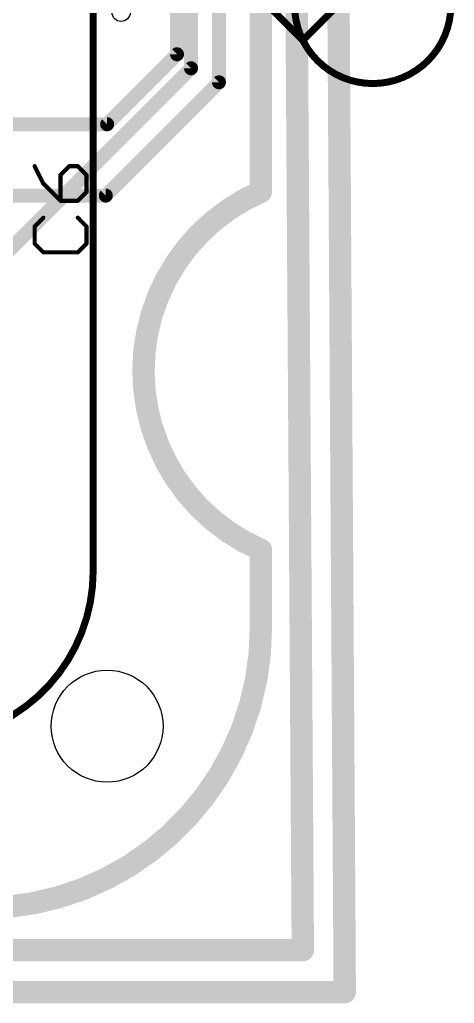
# Model space of a CAD drawing. Extents: x -0.14 to 1.59, y -0.14 to 1.59.
# Drawn here: x 1.277 to 1.588, y -0.068 to 0.635 of the extents above; entities that cross this region are included whole.
import ezdxf

# ---------------------------------------------------------------- set-up
doc = ezdxf.new("R2010")
doc.units = 0
for name, color, linetype in [('1', 14, 'CONTINUOUS'), ('16', 174, 'CONTINUOUS'), ('20', 178, 'CONTINUOUS'), ('22', 251, 'CONTINUOUS'), ('25', 251, 'CONTINUOUS'), ('44', 251, 'CONTINUOUS')]:
    doc.layers.add(name, color=color, linetype=linetype)

msp = doc.modelspace()

# ---------------------------------------------------------------- linework, layer by layer
at = {"layer": '1'}
for points, const_width in [([(1.5, 1.52), (1.51, -0.06)], 0.016), ([(1.42, 0.59), (1.42, 0.862198)], 0.01), ([(1.39, 0.61), (1.39, 0.822601)], 0.01), ([(1.34, 0.56), (1.39, 0.61)], 0.01), ([(1.339055, 0.509055), (1.42, 0.59)], 0.01), ([(1.17, 0.56), (1.34, 0.56)], 0.01), ([(1.23, 0.509055), (1.339055, 0.509055)], 0.01), ([(1.51, -0.06), (-0.07, -0.06)], 0.016)]:
    msp.add_lwpolyline(points, dxfattribs=dict(at, const_width=const_width))
for points, const_width in [([(1.3875, 0.61, 1), (1.3925, 0.61)], 0.005), ([(1.391768, 0.608232, 1), (1.388232, 0.611768)], 0.005), ([(1.4175, 0.59, 1), (1.4225, 0.59)], 0.005), ([(1.421768, 0.588232, 1), (1.418232, 0.591768)], 0.005), ([(1.338232, 0.561768, 1), (1.341768, 0.558232)], 0.005), ([(1.34, 0.5575, 1), (1.34, 0.5625)], 0.005), ([(1.337287, 0.510823, 1), (1.340823, 0.507287)], 0.005), ([(1.339055, 0.506555, 1), (1.339055, 0.511555)], 0.005), ([(1.506, -0.060025, 1), (1.514, -0.059975)], 0.008), ([(1.51, -0.064, 1), (1.51, -0.056)], 0.008)]:
    msp.add_lwpolyline(points, format="xyb", dxfattribs=dict(at, const_width=const_width))
at = {"layer": '16'}
for points, const_width in [([(1.48, -0.03), (1.47, 1.49)], 0.016), ([(1.4, 1.11), (1.4, 0.6)], 0.01), ([(1.4, 0.6), (1.21, 0.41)], 0.01), ([(-0.04, -0.03), (1.48, -0.03)], 0.016)]:
    msp.add_lwpolyline(points, dxfattribs=dict(at, const_width=const_width))
for points, const_width in [([(1.401768, 0.598232, 1), (1.398232, 0.601768)], 0.005), ([(1.3975, 0.6, 1), (1.4025, 0.6)], 0.005), ([(1.476, -0.030026, 1), (1.484, -0.029974)], 0.008), ([(1.48, -0.034, 1), (1.48, -0.026)], 0.008)]:
    msp.add_lwpolyline(points, format="xyb", dxfattribs=dict(at, const_width=const_width))
at = {"layer": '20', "const_width": 0.016}
for points in [[(1.45, 0.511811), (1.45, 1.29)], [(1.45, 0.2), (1.45, 0.255906)]]:
    msp.add_lwpolyline(points, dxfattribs=at)
at = {"layer": '20'}
for points, const_width in [([(1.45, 0.511811, 0.656519), (1.45, 0.255906)], 0.016), ([(1.446, 0.511811, 1), (1.454, 0.511811)], 0.008), ([(1.45159, 0.508141, 1), (1.44841, 0.515481)], 0.008), ([(1.454, 0.255906, 1), (1.446, 0.255906)], 0.008), ([(1.44841, 0.252235, 1), (1.45159, 0.259576)], 0.008), ([(1.25, 0, 0.414214), (1.45, 0.2)], 0.016), ([(1.454, 0.2, 1), (1.446, 0.2)], 0.008), ([(1.446, 0.2, 1), (1.454, 0.2)], 0.008)]:
    msp.add_lwpolyline(points, format="xyb", dxfattribs=dict(at, const_width=const_width))
msp.add_circle((1.34, 0.13), 0.04, dxfattribs=at)
at = {"layer": '22'}
for points, const_width in [([(1.53, 0.589098, 1), (1.53, 0.700902, 1), (1.53, 0.589098)], 0.005), ([(1.479116, 0.620884, 1), (1.480884, 0.619116)], 0.0025), ([(1.479116, 0.619116, 1), (1.480884, 0.620884)], 0.0025), ([(1.209289, 0.12, 0.414214), (1.33, 0.240711)], 0.005), ([(1.33125, 0.240711, 1), (1.32875, 0.240711)], 0.0025), ([(1.32875, 0.240711, 1), (1.33125, 0.240711)], 0.0025)]:
    msp.add_lwpolyline(points, format="xyb", dxfattribs=dict(at, const_width=const_width))
at = {"layer": '22', "const_width": 0.005}
for points in [[(1.33, 0.240711), (1.33, 0.67)], [(1.48, 0.62), (1.43, 0.67)], [(1.53, 0.67), (1.48, 0.62)]]:
    msp.add_lwpolyline(points, dxfattribs=at)
at = {"layer": '25', "const_width": 0.003}
for points in [[(1.288161, 0.530027), (1.294333, 0.517683)], [(1.312849, 0.530027), (1.306677, 0.523855)], [(1.319021, 0.530027), (1.312849, 0.530027)], [(1.325193, 0.523855), (1.319021, 0.530027)], [(1.306677, 0.523855), (1.306677, 0.505339)], [(1.325193, 0.511511), (1.325193, 0.523855)], [(1.294333, 0.517683), (1.306677, 0.505339)], [(1.319021, 0.505339), (1.325193, 0.511511)], [(1.306677, 0.505339), (1.319021, 0.505339)], [(1.294333, 0.493196), (1.288161, 0.487024)], [(1.325193, 0.487024), (1.319021, 0.493196)], [(1.288161, 0.487024), (1.288161, 0.47468)], [(1.325193, 0.47468), (1.325193, 0.487024)], [(1.288161, 0.47468), (1.294333, 0.468508)], [(1.319021, 0.468508), (1.325193, 0.47468)], [(1.294333, 0.468508), (1.319021, 0.468508)]]:
    msp.add_lwpolyline(points, dxfattribs=at)
at = {"layer": '25', "const_width": 0.0015}
for points in [[(1.288832, 0.530362, 1), (1.28749, 0.529692)], [(1.312849, 0.530777, 1), (1.312849, 0.529277)], [(1.313379, 0.529497, 1), (1.312319, 0.530557)], [(1.319551, 0.530557, 1), (1.318491, 0.529497)], [(1.319021, 0.529277, 1), (1.319021, 0.530777)], [(1.307427, 0.523855, 1), (1.305927, 0.523855)], [(1.306147, 0.524385, 1), (1.307208, 0.523325)], [(1.325943, 0.523855, 1), (1.324443, 0.523855)], [(1.324663, 0.523325, 1), (1.325723, 0.524385)], [(1.294864, 0.518214, 1), (1.293803, 0.517153)], [(1.293662, 0.517348, 1), (1.295004, 0.518019)], [(1.325723, 0.510981, 1), (1.324663, 0.512042)], [(1.306677, 0.506089, 1), (1.306677, 0.504589)], [(1.305927, 0.505339, 1), (1.307427, 0.505339)], [(1.306147, 0.504809, 1), (1.307207, 0.50587)], [(1.318491, 0.50587, 1), (1.319551, 0.504809)], [(1.319021, 0.504589, 1), (1.319021, 0.506089)], [(1.324443, 0.511511, 1), (1.325943, 0.511511)], [(1.294864, 0.492665, 1), (1.293803, 0.493726)], [(1.319551, 0.493726, 1), (1.318491, 0.492665)], [(1.288911, 0.487024, 1), (1.287411, 0.487024)], [(1.287631, 0.487554, 1), (1.288692, 0.486493)], [(1.325943, 0.487024, 1), (1.324443, 0.487024)], [(1.324663, 0.486493, 1), (1.325723, 0.487554)], [(1.288692, 0.47521, 1), (1.287631, 0.474149)], [(1.287411, 0.47468, 1), (1.288911, 0.47468)], [(1.324443, 0.47468, 1), (1.325943, 0.47468)], [(1.325723, 0.474149, 1), (1.324663, 0.47521)], [(1.294333, 0.469258, 1), (1.294333, 0.467758)], [(1.293803, 0.467978, 1), (1.294864, 0.469038)], [(1.318491, 0.469038, 1), (1.319551, 0.467978)], [(1.319021, 0.467758, 1), (1.319021, 0.469258)]]:
    msp.add_lwpolyline(points, format="xyb", dxfattribs=at)
at = {"layer": '44'}
msp.add_circle((1.35, 0.64), 0.0065, dxfattribs=at)

doc.saveas('drawing.dxf')
